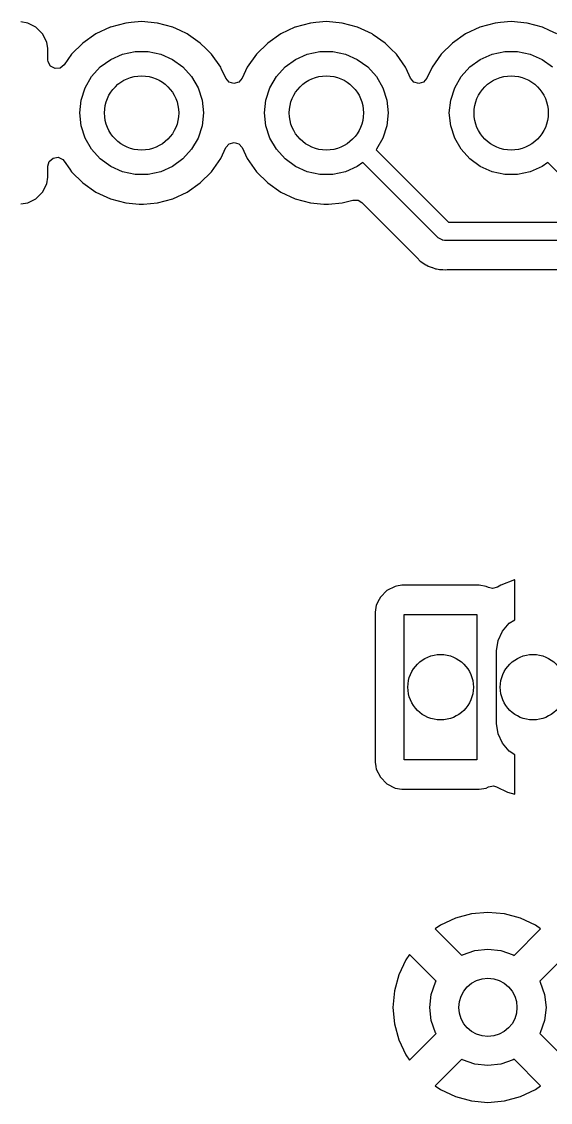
# Model space of a CAD drawing. Extents: x 0.79 to 7.48, y -4.92 to -0.79.
# Drawn here: x 3.34 to 3.626, y -2.114 to -1.53 of the extents above; entities that cross this region are included whole.
import ezdxf

# ---------------------------------------------------------------- set-up
doc = ezdxf.new("R2010")
doc.units = 0
doc.header["$MEASUREMENT"] = 0
doc.layers.add('BLACK', color=7, linetype='CONTINUOUS')

msp = doc.modelspace()

# ---------------------------------------------------------------- linework, layer by layer
at = {"layer": 'BLACK', "linetype": 'CONTINUOUS'}
for p, q in [((3.34352, -1.53049), (3.33982, -1.5299)), ((3.34494, -1.53121), (3.34352, -1.53049)), ((3.34797, -1.53275), (3.34494, -1.53121)), ((3.39654, -1.53046), (3.38822, -1.53269)), ((3.3994, -1.53021), (3.39654, -1.53046)), ((3.39654, -1.53046), (3.39654, -1.53046)), ((3.40512, -1.52971), (3.3994, -1.53021)), ((3.4137, -1.53046), (3.40512, -1.52971)), ((3.40512, -1.52971), (3.40512, -1.52971)), ((3.42202, -1.53269), (3.4137, -1.53046)), ((3.49654, -1.53046), (3.48822, -1.53269)), ((3.4994, -1.53021), (3.49654, -1.53046)), ((3.49654, -1.53046), (3.49654, -1.53046)), ((3.50512, -1.52971), (3.4994, -1.53021)), ((3.5137, -1.53046), (3.50512, -1.52971)), ((3.50512, -1.52971), (3.50512, -1.52971)), ((3.52202, -1.53269), (3.5137, -1.53046)), ((3.59654, -1.53046), (3.58822, -1.53269)), ((3.5994, -1.53021), (3.59654, -1.53046)), ((3.59654, -1.53046), (3.59654, -1.53046)), ((3.60512, -1.52971), (3.5994, -1.53021)), ((3.6137, -1.53046), (3.60512, -1.52971)), ((3.60512, -1.52971), (3.60512, -1.52971)), ((3.62202, -1.53269), (3.6137, -1.53046)), ((3.3515, -1.53629), (3.34797, -1.53275)), ((3.34797, -1.53275), (3.34797, -1.53275)), ((3.34797, -1.53275), (3.34797, -1.53275)), ((3.35377, -1.54074), (3.3515, -1.53629)), ((3.3515, -1.53629), (3.3515, -1.53629)), ((3.3515, -1.53629), (3.3515, -1.53629)), ((3.38041, -1.53633), (3.37335, -1.54128)), ((3.38809, -1.53275), (3.38041, -1.53633)), ((3.38041, -1.53633), (3.38041, -1.53633)), ((3.38822, -1.53269), (3.38809, -1.53275)), ((3.38822, -1.53269), (3.38822, -1.53269)), ((3.38822, -1.53269), (3.38822, -1.53269)), ((3.42592, -1.53451), (3.42202, -1.53269)), ((3.42202, -1.53269), (3.42202, -1.53269)), ((3.42202, -1.53269), (3.42202, -1.53269)), ((3.42983, -1.53633), (3.42592, -1.53451)), ((3.43051, -1.53681), (3.42983, -1.53633)), ((3.43688, -1.54128), (3.43051, -1.53681)), ((3.48041, -1.53633), (3.47335, -1.54128)), ((3.48809, -1.53275), (3.48041, -1.53633)), ((3.48041, -1.53633), (3.48041, -1.53633)), ((3.48822, -1.53269), (3.48809, -1.53275)), ((3.48822, -1.53269), (3.48822, -1.53269)), ((3.48822, -1.53269), (3.48822, -1.53269)), ((3.52592, -1.53451), (3.52202, -1.53269)), ((3.52202, -1.53269), (3.52202, -1.53269)), ((3.52202, -1.53269), (3.52202, -1.53269)), ((3.52983, -1.53633), (3.52592, -1.53451)), ((3.53051, -1.53681), (3.52983, -1.53633)), ((3.53688, -1.54128), (3.53051, -1.53681)), ((3.58041, -1.53633), (3.57335, -1.54128)), ((3.58809, -1.53275), (3.58041, -1.53633)), ((3.58041, -1.53633), (3.58041, -1.53633)), ((3.58822, -1.53269), (3.58809, -1.53275)), ((3.58822, -1.53269), (3.58822, -1.53269)), ((3.58822, -1.53269), (3.58822, -1.53269)), ((3.62592, -1.53451), (3.62202, -1.53269)), ((3.62202, -1.53269), (3.62202, -1.53269)), ((3.62202, -1.53269), (3.62202, -1.53269)), ((3.62983, -1.53633), (3.62592, -1.53451)), ((3.35432, -1.54421), (3.35377, -1.54074)), ((3.37335, -1.54128), (3.36726, -1.54737)), ((3.44004, -1.54443), (3.43688, -1.54128)), ((3.47335, -1.54128), (3.46726, -1.54737)), ((3.54004, -1.54443), (3.53688, -1.54128)), ((3.57335, -1.54128), (3.56726, -1.54737)), ((3.35435, -1.54443), (3.35432, -1.54421)), ((3.35435, -1.55032), (3.35435, -1.54443)), ((3.36726, -1.54737), (3.36323, -1.55312)), ((3.38839, -1.55015), (3.39478, -1.54731)), ((3.39478, -1.54731), (3.40162, -1.54585)), ((3.40162, -1.54585), (3.40862, -1.54585)), ((3.40862, -1.54585), (3.41546, -1.54731)), ((3.41546, -1.54731), (3.42185, -1.55015)), ((3.44298, -1.54737), (3.44004, -1.54443)), ((3.44792, -1.55442), (3.44298, -1.54737)), ((3.46726, -1.54737), (3.46232, -1.55442)), ((3.48839, -1.55015), (3.49478, -1.54731)), ((3.49478, -1.54731), (3.50162, -1.54585)), ((3.50162, -1.54585), (3.50862, -1.54585)), ((3.50862, -1.54585), (3.51546, -1.54731)), ((3.51546, -1.54731), (3.52185, -1.55015)), ((3.54298, -1.54737), (3.54004, -1.54443)), ((3.54792, -1.55442), (3.54298, -1.54737)), ((3.56726, -1.54737), (3.56232, -1.55442)), ((3.58839, -1.55015), (3.59478, -1.54731)), ((3.59478, -1.54731), (3.60162, -1.54585)), ((3.60162, -1.54585), (3.60862, -1.54585)), ((3.60862, -1.54585), (3.61546, -1.54731)), ((3.61546, -1.54731), (3.62185, -1.55015)), ((3.3545, -1.55151), (3.35435, -1.55032)), ((3.35589, -1.55388), (3.3545, -1.55151)), ((3.35835, -1.55512), (3.35589, -1.55388)), ((3.36108, -1.55484), (3.35835, -1.55512)), ((3.36323, -1.55312), (3.36108, -1.55484)), ((3.37804, -1.55946), (3.38273, -1.55426)), ((3.38273, -1.55426), (3.38839, -1.55015)), ((3.42185, -1.55015), (3.42751, -1.55426)), ((3.42751, -1.55426), (3.43219, -1.55946)), ((3.44826, -1.55515), (3.44792, -1.55442)), ((3.44792, -1.55442), (3.44792, -1.55442)), ((3.44792, -1.55442), (3.44792, -1.55442)), ((3.45069, -1.56038), (3.44826, -1.55515)), ((3.46232, -1.55442), (3.45954, -1.56038)), ((3.46232, -1.55442), (3.46232, -1.55442)), ((3.47804, -1.55946), (3.48273, -1.55426)), ((3.48273, -1.55426), (3.48839, -1.55015)), ((3.52185, -1.55015), (3.52751, -1.55426)), ((3.52751, -1.55426), (3.53219, -1.55946)), ((3.54826, -1.55515), (3.54792, -1.55442)), ((3.54792, -1.55442), (3.54792, -1.55442)), ((3.54792, -1.55442), (3.54792, -1.55442)), ((3.55069, -1.56038), (3.54826, -1.55515)), ((3.56232, -1.55442), (3.55954, -1.56038)), ((3.56232, -1.55442), (3.56232, -1.55442)), ((3.57804, -1.55946), (3.58273, -1.55426)), ((3.58273, -1.55426), (3.58839, -1.55015)), ((3.62185, -1.55015), (3.62751, -1.55426)), ((3.37455, -1.56552), (3.37804, -1.55946)), ((3.43219, -1.55946), (3.43569, -1.56552)), ((3.45245, -1.5624), (3.45069, -1.56038)), ((3.45954, -1.56038), (3.45772, -1.56244)), ((3.47455, -1.56552), (3.47804, -1.55946)), ((3.53219, -1.55946), (3.53569, -1.56552)), ((3.55245, -1.5624), (3.55069, -1.56038)), ((3.55954, -1.56038), (3.55772, -1.56244)), ((3.57455, -1.56552), (3.57804, -1.55946)), ((3.37238, -1.57218), (3.37455, -1.56552)), ((3.43569, -1.56552), (3.43785, -1.57218)), ((3.45508, -1.5632), (3.45245, -1.5624)), ((3.45772, -1.56244), (3.45508, -1.5632)), ((3.47238, -1.57218), (3.47455, -1.56552)), ((3.53569, -1.56552), (3.53785, -1.57218)), ((3.55508, -1.5632), (3.55245, -1.5624)), ((3.55772, -1.56244), (3.55508, -1.5632)), ((3.57238, -1.57218), (3.57455, -1.56552)), ((3.37165, -1.57913), (3.37238, -1.57218)), ((3.43785, -1.57218), (3.43858, -1.57913)), ((3.47165, -1.57913), (3.47238, -1.57218)), ((3.53785, -1.57218), (3.53858, -1.57913)), ((3.57165, -1.57913), (3.57238, -1.57218)), ((3.37238, -1.58609), (3.37165, -1.57913)), ((3.43858, -1.57913), (3.43785, -1.58609)), ((3.47238, -1.58609), (3.47165, -1.57913)), ((3.53858, -1.57913), (3.53785, -1.58609)), ((3.57238, -1.58609), (3.57165, -1.57913)), ((3.37455, -1.59275), (3.37238, -1.58609)), ((3.43785, -1.58609), (3.43569, -1.59275)), ((3.47455, -1.59275), (3.47238, -1.58609)), ((3.53785, -1.58609), (3.53569, -1.59275)), ((3.57455, -1.59275), (3.57238, -1.58609)), ((3.37804, -1.5988), (3.37455, -1.59275)), ((3.43569, -1.59275), (3.43219, -1.5988)), ((3.45069, -1.59789), (3.45251, -1.59583)), ((3.45251, -1.59583), (3.45516, -1.59507)), ((3.45516, -1.59507), (3.45779, -1.59587)), ((3.45779, -1.59587), (3.45954, -1.59789)), ((3.47804, -1.5988), (3.47455, -1.59275)), ((3.53569, -1.59275), (3.53219, -1.5988)), ((3.57804, -1.5988), (3.57455, -1.59275)), ((3.38273, -1.604), (3.37804, -1.5988)), ((3.43219, -1.5988), (3.42751, -1.604)), ((3.44792, -1.60384), (3.45069, -1.59789)), ((3.45954, -1.59789), (3.46232, -1.60384)), ((3.48273, -1.604), (3.47804, -1.5988)), ((3.53219, -1.5988), (3.53198, -1.59904)), ((3.53198, -1.59904), (3.57113, -1.63819)), ((3.58273, -1.604), (3.57804, -1.5988)), ((3.35435, -1.60795), (3.35513, -1.60531)), ((3.35513, -1.60531), (3.3572, -1.60351)), ((3.3572, -1.60351), (3.35993, -1.60312)), ((3.35993, -1.60312), (3.36243, -1.60426)), ((3.36243, -1.60426), (3.36323, -1.60515)), ((3.36323, -1.60515), (3.36626, -1.60947)), ((3.38839, -1.60812), (3.38273, -1.604)), ((3.42751, -1.604), (3.42185, -1.60812)), ((3.44298, -1.6109), (3.44792, -1.60384)), ((3.46232, -1.60384), (3.46726, -1.6109)), ((3.48839, -1.60812), (3.48273, -1.604)), ((3.52491, -1.60589), (3.52185, -1.60812)), ((3.56561, -1.64659), (3.52491, -1.60589)), ((3.58839, -1.60812), (3.58273, -1.604)), ((3.62491, -1.60589), (3.62185, -1.60812)), ((3.6479, -1.62887), (3.62491, -1.60589)), ((3.35435, -1.61384), (3.35435, -1.60795)), ((3.36626, -1.60947), (3.36726, -1.6109)), ((3.36726, -1.6109), (3.37335, -1.61699)), ((3.39478, -1.61096), (3.38839, -1.60812)), ((3.40162, -1.61242), (3.39478, -1.61096)), ((3.40862, -1.61242), (3.40162, -1.61242)), ((3.41546, -1.61096), (3.40862, -1.61242)), ((3.42185, -1.60812), (3.41546, -1.61096)), ((3.43688, -1.61699), (3.44298, -1.6109)), ((3.46726, -1.6109), (3.47335, -1.61699)), ((3.49478, -1.61096), (3.48839, -1.60812)), ((3.50162, -1.61242), (3.49478, -1.61096)), ((3.50862, -1.61242), (3.50162, -1.61242)), ((3.51546, -1.61096), (3.50862, -1.61242)), ((3.52185, -1.60812), (3.51546, -1.61096)), ((3.59478, -1.61096), (3.58839, -1.60812)), ((3.60162, -1.61242), (3.59478, -1.61096)), ((3.60862, -1.61242), (3.60162, -1.61242)), ((3.61546, -1.61096), (3.60862, -1.61242)), ((3.62185, -1.60812), (3.61546, -1.61096)), ((3.3515, -1.62198), (3.35377, -1.61753)), ((3.35377, -1.61753), (3.35435, -1.61384)), ((3.35377, -1.61753), (3.35377, -1.61753)), ((3.35377, -1.61753), (3.35377, -1.61753)), ((3.35435, -1.61384), (3.35435, -1.61384)), ((3.37335, -1.61699), (3.38041, -1.62193)), ((3.42983, -1.62193), (3.43688, -1.61699)), ((3.47335, -1.61699), (3.48041, -1.62193)), ((3.34797, -1.62551), (3.3515, -1.62198)), ((3.38041, -1.62193), (3.38822, -1.62557)), ((3.42202, -1.62557), (3.42983, -1.62193)), ((3.48041, -1.62193), (3.48822, -1.62557)), ((3.33982, -1.62837), (3.34352, -1.62778)), ((3.34352, -1.62778), (3.34797, -1.62551)), ((3.38822, -1.62557), (3.39654, -1.6278)), ((3.39654, -1.6278), (3.40374, -1.62843)), ((3.40374, -1.62843), (3.40512, -1.62855)), ((3.40512, -1.62855), (3.40623, -1.62846)), ((3.40512, -1.62855), (3.40512, -1.62855)), ((3.40512, -1.62855), (3.40512, -1.62855)), ((3.40623, -1.62846), (3.4137, -1.6278)), ((3.4137, -1.6278), (3.42202, -1.62557)), ((3.48822, -1.62557), (3.49654, -1.6278)), ((3.49654, -1.6278), (3.50374, -1.62843)), ((3.50374, -1.62843), (3.50512, -1.62855)), ((3.50512, -1.62855), (3.50623, -1.62846)), ((3.50512, -1.62855), (3.50512, -1.62855)), ((3.50512, -1.62855), (3.50512, -1.62855)), ((3.50623, -1.62846), (3.5137, -1.6278)), ((3.5137, -1.6278), (3.51952, -1.62624)), ((3.51952, -1.62624), (3.52227, -1.62631)), ((3.52227, -1.62631), (3.52423, -1.62751)), ((3.52423, -1.62751), (3.55421, -1.65749)), ((3.57113, -1.63819), (3.90452, -1.63819)), ((3.56668, -1.64717), (3.56561, -1.64659)), ((3.56771, -1.64783), (3.56668, -1.64717)), ((3.56795, -1.64787), (3.56771, -1.64783)), ((3.56805, -1.64792), (3.56795, -1.64787)), ((3.56822, -1.64791), (3.56805, -1.64792)), ((3.56909, -1.64803), (3.56822, -1.64791)), ((3.90656, -1.64803), (3.56909, -1.64803)), ((3.55421, -1.65749), (3.55592, -1.65931)), ((3.55592, -1.65931), (3.55733, -1.66017)), ((3.55733, -1.66017), (3.55754, -1.66031)), ((3.55754, -1.66031), (3.55886, -1.66131)), ((3.55886, -1.66131), (3.55947, -1.66155)), ((3.55947, -1.66155), (3.56021, -1.66192)), ((3.56021, -1.66192), (3.56077, -1.66226)), ((3.56077, -1.66226), (3.56077, -1.66226)), ((3.56077, -1.66226), (3.56077, -1.66226)), ((3.56077, -1.66226), (3.56237, -1.66271)), ((3.56237, -1.66271), (3.56261, -1.66279)), ((3.56261, -1.66279), (3.56415, -1.6634)), ((3.56415, -1.6634), (3.56437, -1.66342)), ((3.56437, -1.66342), (3.5648, -1.66347)), ((3.5648, -1.66347), (3.56562, -1.66362)), ((3.56562, -1.66362), (3.56625, -1.6638)), ((3.56625, -1.6638), (3.56791, -1.6638)), ((3.56791, -1.6638), (3.56816, -1.66381)), ((3.56816, -1.66381), (3.56981, -1.66398)), ((3.56981, -1.66398), (3.57045, -1.66387)), ((3.57045, -1.66387), (3.57128, -1.6638)), ((3.57128, -1.6638), (3.90621, -1.6638)), ((3.54231, -1.83521), (3.53786, -1.83748)), ((3.54306, -1.83509), (3.54231, -1.83521)), ((3.546, -1.83463), (3.54306, -1.83509)), ((3.58786, -1.83463), (3.546, -1.83463)), ((3.59155, -1.83521), (3.58786, -1.83463)), ((3.59288, -1.83589), (3.59155, -1.83521)), ((3.59155, -1.83521), (3.59155, -1.83521)), ((3.59768, -1.83568), (3.59503, -1.83642)), ((3.5995, -1.83455), (3.59768, -1.83568)), ((3.60701, -1.83177), (3.5995, -1.83455)), ((3.5995, -1.83455), (3.5995, -1.83455)), ((3.60709, -1.83176), (3.60701, -1.83177)), ((3.60701, -1.83177), (3.60701, -1.83177)), ((3.60709, -1.85324), (3.60709, -1.83176)), ((3.53433, -1.84101), (3.53365, -1.84234)), ((3.53786, -1.83748), (3.53433, -1.84101)), ((3.53433, -1.84101), (3.53433, -1.84101)), ((3.53433, -1.84101), (3.53433, -1.84101)), ((3.53786, -1.83748), (3.53786, -1.83748)), ((3.53786, -1.83748), (3.53786, -1.83748)), ((3.53786, -1.83748), (3.53786, -1.83748)), ((3.59503, -1.83642), (3.59288, -1.83589)), ((3.53206, -1.84546), (3.53148, -1.84915)), ((3.53365, -1.84234), (3.53206, -1.84546)), ((3.53148, -1.84915), (3.53148, -1.93037)), ((3.54724, -1.92913), (3.54724, -1.85039)), ((3.54724, -1.85039), (3.58661, -1.85039)), ((3.58661, -1.85039), (3.58661, -1.92913)), ((3.60404, -1.8552), (3.60709, -1.85324)), ((3.60037, -1.85944), (3.60404, -1.8552)), ((3.59724, -1.87008), (3.59804, -1.86453)), ((3.59804, -1.86453), (3.60037, -1.85944)), ((3.59724, -1.90945), (3.59724, -1.87008)), ((3.59804, -1.91499), (3.59724, -1.90945)), ((3.60037, -1.92009), (3.59804, -1.91499)), ((3.60404, -1.92433), (3.60037, -1.92009)), ((3.58661, -1.92913), (3.54724, -1.92913)), ((3.60709, -1.92628), (3.60404, -1.92433)), ((3.60709, -1.94757), (3.60709, -1.92628)), ((3.53148, -1.93037), (3.53184, -1.93264)), ((3.53184, -1.93264), (3.53206, -1.93407)), ((3.53206, -1.93407), (3.53433, -1.93852)), ((3.53433, -1.93852), (3.53433, -1.93852)), ((3.53433, -1.93852), (3.53433, -1.93852)), ((3.53433, -1.93852), (3.53786, -1.94205)), ((3.53786, -1.94205), (3.53786, -1.94205)), ((3.53786, -1.94205), (3.53786, -1.94205)), ((3.53786, -1.94205), (3.54229, -1.94431)), ((3.54229, -1.94431), (3.54231, -1.94432)), ((3.54231, -1.94432), (3.546, -1.9449)), ((3.546, -1.9449), (3.546, -1.9449)), ((3.546, -1.9449), (3.58786, -1.9449)), ((3.58786, -1.9449), (3.59155, -1.94432)), ((3.59155, -1.94432), (3.59284, -1.94366)), ((3.59284, -1.94366), (3.59554, -1.94315)), ((3.59554, -1.94315), (3.59721, -1.94363)), ((3.59721, -1.94363), (3.60319, -1.94656)), ((3.60319, -1.94656), (3.60709, -1.94757)), ((3.57495, -2.01471), (3.56683, -2.0185)), ((3.5836, -2.0124), (3.57495, -2.01471)), ((3.57495, -2.01471), (3.57495, -2.01471)), ((3.59252, -2.01162), (3.5836, -2.0124)), ((3.5836, -2.0124), (3.5836, -2.0124)), ((3.60144, -2.0124), (3.59252, -2.01162)), ((3.59252, -2.01162), (3.59252, -2.01162)), ((3.61009, -2.01471), (3.60144, -2.0124)), ((3.60144, -2.0124), (3.60144, -2.0124)), ((3.61821, -2.0185), (3.61009, -2.01471)), ((3.61009, -2.01471), (3.61009, -2.01471)), ((3.56683, -2.0185), (3.56396, -2.02051)), ((3.56396, -2.02051), (3.57837, -2.03492)), ((3.60667, -2.03492), (3.62108, -2.02051)), ((3.62108, -2.02051), (3.61821, -2.0185)), ((3.61821, -2.0185), (3.61821, -2.0185)), ((3.55004, -2.03443), (3.54803, -2.0373)), ((3.56445, -2.04884), (3.55004, -2.03443)), ((3.57885, -2.03462), (3.58551, -2.03229)), ((3.58551, -2.03229), (3.59252, -2.0315)), ((3.59252, -2.0315), (3.59953, -2.03229)), ((3.59953, -2.03229), (3.60619, -2.03462)), ((3.635, -2.03443), (3.62059, -2.04884)), ((3.54803, -2.0373), (3.54424, -2.04542)), ((3.57837, -2.03492), (3.57885, -2.03462)), ((3.60619, -2.03462), (3.60667, -2.03492)), ((3.54424, -2.04542), (3.54192, -2.05407)), ((3.54424, -2.04542), (3.54424, -2.04542)), ((3.56181, -2.05598), (3.56414, -2.04933)), ((3.56414, -2.04933), (3.56445, -2.04884)), ((3.62059, -2.04884), (3.6209, -2.04933)), ((3.6209, -2.04933), (3.62323, -2.05598)), ((3.54192, -2.05407), (3.54114, -2.06299)), ((3.54192, -2.05407), (3.54192, -2.05407)), ((3.56102, -2.06299), (3.56181, -2.05598)), ((3.62323, -2.05598), (3.62402, -2.06299)), ((3.54114, -2.06299), (3.54114, -2.06299)), ((3.54114, -2.06299), (3.54192, -2.07191)), ((3.56181, -2.07), (3.56102, -2.06299)), ((3.62402, -2.06299), (3.62323, -2.07)), ((3.54192, -2.07191), (3.54192, -2.07191)), ((3.54192, -2.07191), (3.54424, -2.08056)), ((3.56414, -2.07666), (3.56181, -2.07)), ((3.62323, -2.07), (3.6209, -2.07666)), ((3.54424, -2.08056), (3.54424, -2.08056)), ((3.54424, -2.08056), (3.54803, -2.08868)), ((3.55004, -2.09155), (3.56445, -2.07714)), ((3.56445, -2.07714), (3.56414, -2.07666)), ((3.6209, -2.07666), (3.62059, -2.07714)), ((3.62059, -2.07714), (3.635, -2.09155)), ((3.54803, -2.08868), (3.54803, -2.08868)), ((3.54803, -2.08868), (3.55004, -2.09155)), ((3.55004, -2.09155), (3.55004, -2.09155)), ((3.57837, -2.09106), (3.56396, -2.10547)), ((3.57885, -2.09137), (3.57837, -2.09106)), ((3.58551, -2.0937), (3.57885, -2.09137)), ((3.60619, -2.09137), (3.59953, -2.0937)), ((3.60667, -2.09106), (3.60619, -2.09137)), ((3.62108, -2.10547), (3.60667, -2.09106)), ((3.59252, -2.09449), (3.58551, -2.0937)), ((3.59953, -2.0937), (3.59252, -2.09449)), ((3.56396, -2.10547), (3.56396, -2.10547)), ((3.56396, -2.10547), (3.56683, -2.10749)), ((3.56683, -2.10749), (3.56683, -2.10749)), ((3.56683, -2.10749), (3.57495, -2.11127)), ((3.61009, -2.11127), (3.61821, -2.10749)), ((3.61821, -2.10749), (3.62108, -2.10547)), ((3.57495, -2.11127), (3.57495, -2.11127)), ((3.57495, -2.11127), (3.5836, -2.11359)), ((3.5836, -2.11359), (3.5836, -2.11359)), ((3.5836, -2.11359), (3.59252, -2.11437)), ((3.59252, -2.11437), (3.60144, -2.11359)), ((3.59252, -2.11437), (3.59252, -2.11437)), ((3.60144, -2.11359), (3.61009, -2.11127)), ((3.60144, -2.11359), (3.60144, -2.11359)), ((3.61009, -2.11127), (3.61009, -2.11127))]:
    msp.add_line(p, q, dxfattribs=at)
at = {"layer": 'BLACK'}
for centre, radius in [((3.40512, -1.57913), 0.02008), ((3.50512, -1.57913), 0.02008), ((3.60512, -1.57913), 0.02008), ((3.56693, -1.88976), 0.01772), ((3.61693, -1.88976), 0.01772), ((3.59252, -2.06299), 0.01575)]:
    msp.add_circle(centre, radius, dxfattribs=at)

doc.saveas('drawing.dxf')
